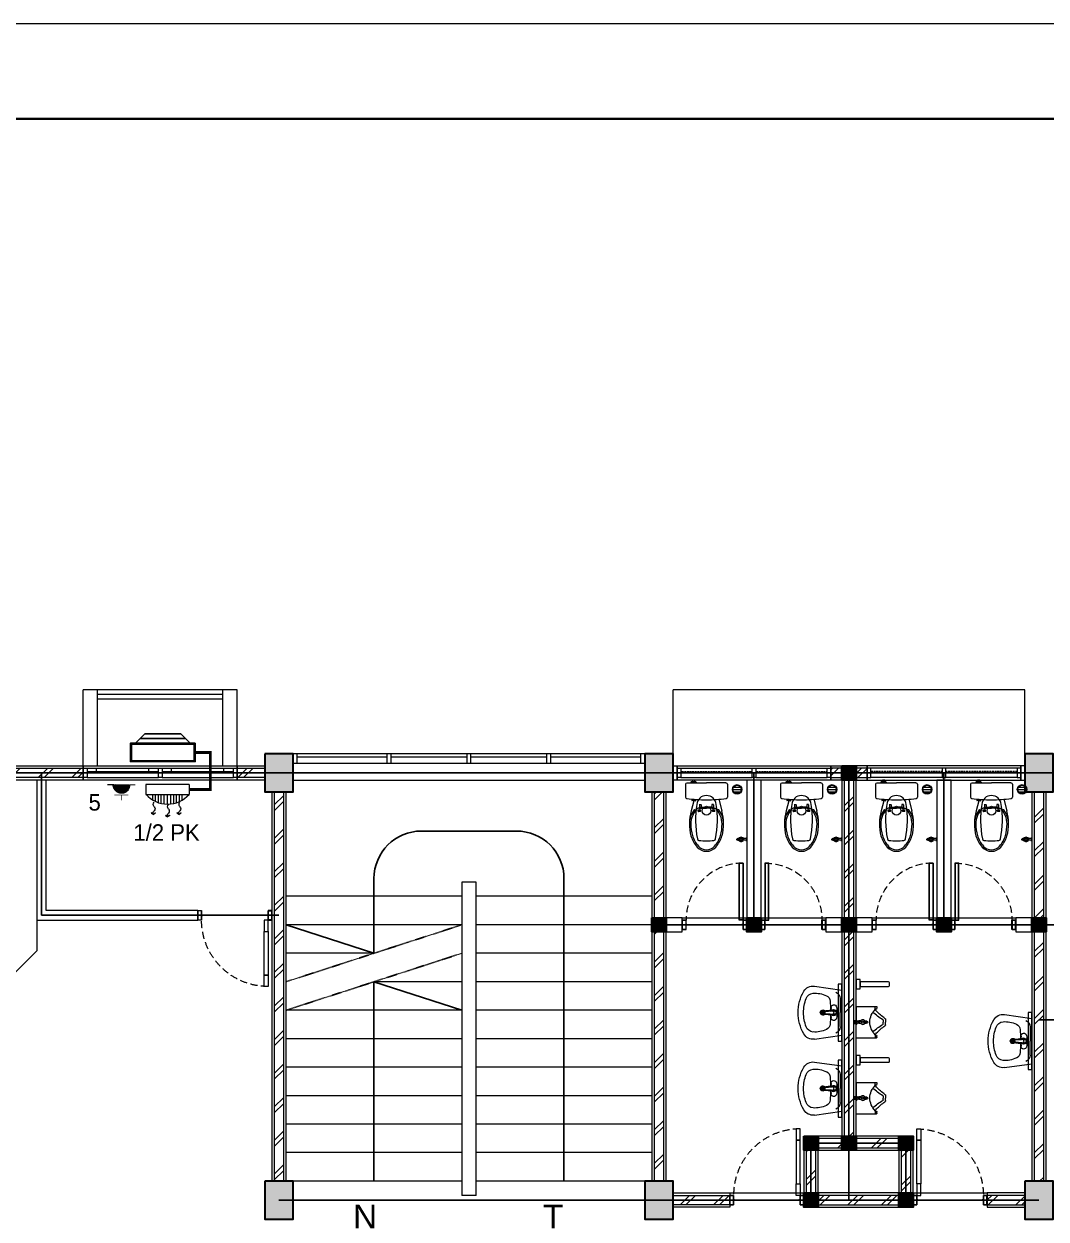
# Model space of a CAD drawing. Header units: millimetres. Extents: x -11 to 19657, y -101 to 50073.
# Drawn here: x 5921 to 8073, y 26146 to 28664 of the extents above; entities that cross this region are included whole.
import ezdxf
from ezdxf.enums import TextEntityAlignment as Align

# ---------------------------------------------------------------- set-up
doc = ezdxf.new("R2010")
doc.units = ezdxf.units.MM
for name, pattern in [('DASHDOT', [1, 0.5, -0.25, 0, -0.25]), ('DASHED', [0.75, 0.5, -0.25]), ('HIDDEN', [0.375, 0.25, -0.125])]:
    doc.linetypes.add(name, pattern=pattern)
for name, color, linetype in [('AC', 4, 'Continuous'), ('D1', 1, 'Continuous'), ('D2', 3, 'Continuous'), ('potongan', 210, 'Continuous')]:
    doc.layers.add(name, color=color, linetype=linetype)
for name, color, linetype, lineweight in [('ars', 11, 'Continuous', 5), ('dinding', 5, 'Continuous', 15), ('GRS KOP', 1, 'Continuous', 35), ('KOLOM', 1, 'Continuous', 30), ('kop', 7, 'Continuous', 20), ('kus', 63, 'Continuous', 15), ('LAMPU-LISTRIK', 22, 'Continuous', 0), ('lan', 7, 'Continuous', 15), ('not', 7, 'Continuous', 20), ('PARTISI', 190, 'Continuous', 9), ('SANITAIR', 4, 'Continuous', 5), ('sol kol', 8, 'Continuous', 0), ('tem', 5, 'Continuous', 20)]:
    doc.layers.add(name, color=color, linetype=linetype, lineweight=lineweight)
doc.layers.add('as', color=1, linetype='Continuous', plot=False)
doc.styles.add('BARU', font='complex.shx')
doc.styles.get("Standard").update_dxf_attribs({"font": 'arial.ttf'})
doc.styles.add('style2', font='verdana.ttf')
pattern_1 = [(45, (6758.166, 24570.925), (-35.3553, 35.3553), []), (45, (6770.666, 24570.925), (-35.3553, 35.3553), [])]

# ---------------------------------------------------------------- blocks, each defined once
blk = doc.blocks.new('P 70')
at = {"linetype": 'HIDDEN', "ltscale": 0.3}
blk.add_lwpolyline([(-0.74, 0.1, -0.414214), (-0.04, 0.8, -1.303225)], format="xyb", dxfattribs=at)
for points in [[(-0.04, 0.8), (-0.08, 0.8), (-0.08, 0.68), (-0.04, 0.68)], [(-0.04, 0.68), (-0.08, 0.68), (-0.08, 0.22), (-0.04, 0.22)], [(-0.04, 0.1), (-0.08, 0.1), (-0.08, 0.22), (-0.04, 0.22)], [(-0.735, 0.06), (-0.74, 0.06), (-0.74, 0.061), (-0.74, 0.1), (-0.78, 0.1), (-0.78, 0), (-0.74, 0), (-0.74, 0.056), (-0.735, 0.058)], [(-0.742, 0.002), (-0.778, 0.002), (-0.778, 0.098), (-0.742, 0.098)], [(-0.045, 0.06), (-0.04, 0.06), (-0.04, 0.061), (-0.04, 0.1), (0, 0.1), (0, 0), (-0.04, 0), (-0.04, 0.056), (-0.045, 0.058)], [(-0.038, 0.002), (-0.002, 0.002), (-0.002, 0.098), (-0.038, 0.098)]]:
    blk.add_lwpolyline(points, close=True)
blk = doc.blocks.new('KP')
at = {"layer": 'KOLOM'}
blk.add_lwpolyline([(0.075, -0.075), (-0.075, -0.075), (-0.075, 0.075), (0.075, 0.075), (0.075, -0.075)], dxfattribs=at)
blk = doc.blocks.new('washtafel L237 a')
for p, q in [((-0.279, -0.289), (-0.238, 0)), ((-0.238, 0), (0, 0)), ((0.238, 0), (0, 0)), ((0.279, -0.289), (0.238, 0)), ((-0.148, -0.019), (0, -0.019)), ((0.148, -0.019), (0, -0.019)), ((0, -0.193), (-0.007, -0.193)), ((0, -0.202), (-0.007, -0.202)), ((0, -0.179), (-0.006, -0.179)), ((0, -0.179), (0.006, -0.179)), ((0, -0.193), (0.007, -0.193)), ((0, -0.202), (0.007, -0.202))]:
    blk.add_line(p, q)
for centre, radius in [((-0.011, -0.085), 0.00488), ((0, -0.043), 0.00695), ((0, -0.043), 0.00529), ((0.011, -0.085), 0.00488)]:
    blk.add_circle(centre, radius)
for centre, radius, start, end in [((-0.148, -0.093), 0.0742, 90.0661, 157.5039), ((-0.117, -0.191), 0.0678, 92.544, 154.459), ((0.012, -2.103), 1.984, 91.1939, 93.8059), ((-0.055, -0.085), 0.0285, 98.132, 275.8135), ((-0.002, -0.336), 0.286, 89.6669, 101.6651), ((-0.049, -0.147), 0.0337, 40.1188, 95.4553), ((0, -0.084), 0.0312, 89.6915, 225.3566), ((-0.528, -0.216), 0.513, 2.5647, 13.8912), ((0, -0.084), 0.0231, 89.5833, 212.8124), ((-0.04, -0.126), 0.0267, 4.6349, 46.9394), ((-0.045, -0.113), 0.03, 5.694, 32.8124), ((-0.623, -0.171), 0.611, 359.8012, 5.694), ((0.002, -0.336), 0.286, 78.3349, 90.3331), ((0, -0.084), 0.0312, 314.6434, 90.3085), ((0, -0.084), 0.0231, 327.1876, 90.4167), ((0.623, -0.171), 0.611, 174.306, 180.1988), ((0.04, -0.126), 0.0267, 133.0606, 175.3651), ((0.045, -0.113), 0.03, 147.1876, 174.306), ((0.528, -0.216), 0.513, 166.1088, 177.4353), ((0.049, -0.147), 0.0337, 84.5447, 139.8812), ((-0.012, -2.103), 1.984, 86.1941, 88.8061), ((0.055, -0.085), 0.0285, 264.1865, 81.868), ((0.117, -0.191), 0.0678, 25.541, 87.456), ((0.148, -0.093), 0.0742, 22.4961, 89.9339), ((0.068, -0.281), 0.273, 154.0541, 184.6243), ((0.001, -0.2), 0.0272, 129.5111, 54.4666), ((0.001, -0.2), 0.0234, 136.8784, 48.8129), ((-0.007, -0.184), 0.009, 183.4751, 270), ((-0.007, -0.193), 0.009, 182.5647, 270), ((-0.006, -0.173), 0.006, 179.8012, 270), ((0.001, -0.2), 0.0119, 184.4951, 2.4242), ((0.006, -0.173), 0.006, 270, 0.1988), ((0.007, -0.184), 0.009, 270, 356.5249), ((0.007, -0.193), 0.009, 270, 357.4353), ((-0.068, -0.281), 0.273, 355.3757, 25.9459), ((-0.17, -0.305), 0.11, 171.786, 240.1395), ((-0.119, -0.294), 0.0858, 186.0548, 250.1625), ((-0.001, 0.003), 0.406, 248.7209, 270.1375), ((0.001, 0.003), 0.406, 269.8625, 291.2791), ((0.119, -0.294), 0.0858, 289.8375, 353.9452), ((0.17, -0.305), 0.11, 299.8605, 8.214), ((-0.003, -0.017), 0.443, 239.9631, 270.4171), ((0.003, -0.017), 0.443, 269.5829, 300.0369)]:
    blk.add_arc(centre, radius, start, end)
blk = doc.blocks.new('K1')
at = {"layer": 'KOLOM'}
blk.add_lwpolyline([(0.2, 0.15), (-0.2, 0.15), (-0.2, -0.15), (0.2, -0.15), (0.2, 0.15)], dxfattribs=at)
blk = doc.blocks.new('URINOIR ATAS')
for p, q in [((-0.027, 0.31), (0, 0.31)), ((-0.02, 0.286), (0, 0.286)), ((0.027, 0.31), (0, 0.31)), ((0.02, 0.286), (0, 0.286)), ((-0.165, 0), (-0.165, 0.215)), ((-0.16, 0.22), (-0.147, 0.22)), ((-0.133, 0.201), (-0.16, 0.201)), ((-0.133, 0.201), (-0.143, 0.218)), ((0.133, 0.201), (0.143, 0.218)), ((0.133, 0.201), (0.16, 0.201)), ((0.16, 0.22), (0.147, 0.22)), ((0.165, 0), (0.165, 0.215)), ((-0.165, 0), (0, 0)), ((-0.009, 0.01), (-0.026, 0)), ((-0.013, -0.017), (-0.013, 0)), ((-0.012, 0.117), (0.011, 0.117)), ((-0.011, 0.107), (0.011, 0.107)), ((-0.011, 0.097), (0.011, 0.097)), ((-0.009, 0.112), (-0.009, 0.107)), ((-0.009, 0.01), (0.011, 0.01)), ((-0.007, 0.113), (0.008, 0.113)), ((-0.003, 0.117), (-0.003, 0.113)), ((0.165, 0), (0, 0)), ((0.003, 0.117), (0.003, 0.113)), ((0.009, 0.112), (0.009, 0.107)), ((0.011, 0.01), (0.026, 0)), ((0.013, 0), (0.013, -0.017)), ((0.013, -0.017), (-0.013, -0.017))]:
    blk.add_line(p, q)
for points in [[(-0.011, 0.107, 0.164804), (-0.012, 0.107, 0.105758), (-0.013, 0.106, 0.068984), (-0.014, 0.104, 0.055178), (-0.014, 0.102, 0.055178), (-0.014, 0.1, 0.068984), (-0.013, 0.099, 0.105758), (-0.012, 0.098, 0.164804), (-0.011, 0.097, 0.164804), (-0.01, 0.098, 0.105758), (-0.009, 0.099, 0.068984), (-0.009, 0.1, 0.055178), (-0.009, 0.102, 0.055178), (-0.009, 0.104, 0.068984), (-0.009, 0.106, 0.105758), (-0.01, 0.107, 0.164804)], [(0, 0.097, 0.070821), (0.003, 0.098, 0.082428), (0.005, 0.099, 0.106823), (0.007, 0.101, 0.13413), (0.007, 0.102, 0.13413), (0.007, 0.104, 0.106823), (0.005, 0.106, 0.082428), (0.003, 0.107, 0.070821), (0, 0.107, 0.070821), (-0.003, 0.107, 0.082428), (-0.005, 0.106, 0.106823), (-0.007, 0.104, 0.13413), (-0.007, 0.102, 0.13413), (-0.007, 0.101, 0.106823), (-0.005, 0.099, 0.082428), (-0.003, 0.098, 0.070821)], [(0.011, 0.107, 0.164804), (0.01, 0.107, 0.105758), (0.009, 0.106, 0.068984), (0.009, 0.104, 0.055178), (0.008, 0.102, 0.055178), (0.009, 0.1, 0.068984), (0.009, 0.099, 0.105758), (0.01, 0.098, 0.164804), (0.011, 0.097, 0.164804), (0.012, 0.098, 0.105758), (0.013, 0.099, 0.068984), (0.013, 0.1, 0.055178), (0.014, 0.102, 0.055178), (0.014, 0.104, 0.068984), (0.013, 0.106, 0.105758), (0.012, 0.107, 0.164804)]]:
    blk.add_lwpolyline(points, format="xyb", close=True)
blk.add_lwpolyline([(0.007, 0.061), (0.013, 0.072), (0.007, 0.082), (-0.006, 0.082), (-0.012, 0.072), (-0.006, 0.061)], close=True)
for centre, radius in [((0, 0.072), 0.025), ((0, 0.032), 0.0106), ((0, 0.032), 0.00723)]:
    blk.add_circle(centre, radius)
for centre, radius, start, end in [((-0.614, 0.718), 0.709, 314.7654, 324.2179), ((-0.477, 0.536), 0.518, 315.9836, 330.7336), ((-0.027, 0.295), 0.0148, 90, 144.2179), ((-0.02, 0.28), 0.00593, 90, 150.7336), ((0.02, 0.28), 0.00593, 29.2664, 90), ((0.477, 0.536), 0.518, 209.2664, 224.0164), ((0.027, 0.295), 0.0148, 35.7821, 90), ((0.614, 0.718), 0.709, 215.7821, 225.2346), ((-0.16, 0.215), 0.005, 90, 180), ((-0.16, 0.196), 0.005, 90, 180), ((-0.147, 0.215), 0.005, 30.5859, 90), ((-0.151, 0.256), 0.055, 287.3602, 311.4179), ((0.001, 0.332), 0.187, 224.1477, 269.6422), ((-0.001, 0.332), 0.187, 270.3578, 315.8523), ((0.151, 0.256), 0.055, 228.5821, 252.6398), ((0.147, 0.215), 0.005, 90, 149.4141), ((0.16, 0.215), 0.005, 0, 90), ((0.16, 0.196), 0.005, 0, 90), ((0.12, 0.057), 0.137, 181.3482, 199.9236), ((0, 0.106), 0.0162, 43.0169, 136.9831), ((-0.007, 0.112), 0.00119, 90, 180), ((0.008, 0.112), 0.00119, 0, 90), ((-0.19, 0.062), 0.208, 345.4703, 357.6692)]:
    blk.add_arc(centre, radius, start, end)
blk = doc.blocks.new('P 60')
at = {"linetype": 'HIDDEN', "ltscale": 0.3}
blk.add_lwpolyline([(-0.64, 0.1, -0.414214), (-0.04, 0.7, -1.303225)], format="xyb", dxfattribs=at)
for points in [[(-0.04, 0.7), (-0.04, 0.1), (-0.08, 0.1), (-0.08, 0.7)], [(-0.042, 0.698), (-0.042, 0.102), (-0.078, 0.102), (-0.078, 0.698)], [(-0.635, 0.06), (-0.64, 0.06), (-0.64, 0.061), (-0.64, 0.1), (-0.68, 0.1), (-0.68, 0), (-0.64, 0), (-0.64, 0.056), (-0.635, 0.058)], [(-0.642, 0.002), (-0.678, 0.002), (-0.678, 0.098), (-0.642, 0.098)], [(-0.045, 0.06), (-0.04, 0.06), (-0.04, 0.061), (-0.04, 0.1), (0, 0.1), (0, 0), (-0.04, 0), (-0.04, 0.056), (-0.045, 0.058)], [(-0.038, 0.002), (-0.002, 0.002), (-0.002, 0.098), (-0.038, 0.098)]]:
    blk.add_lwpolyline(points, close=True)
blk = doc.blocks.new('KRAN ATAS')
for p, q in [((-0.019, 0.001), (-0.019, 0)), ((-0.019, 0), (0, 0)), ((-0.018, 0.002), (0, 0.002)), ((-0.009, 0.006), (-0.009, 0.04)), ((0.018, 0.002), (0, 0.002)), ((0.019, 0), (0, 0)), ((0.009, 0.006), (0.009, 0.04)), ((0.019, 0.001), (0.019, 0))]:
    blk.add_line(p, q)
for centre, radius, start, end in [((-0.021, 0.06), 0.0057, 92.509, 270.0343), ((-0.02, 0.06), 0.0057, 105.45, 257.2407), ((0, 0.06), 0.0223, 89.786, 270.2141), ((-0.015, 0.075), 0.0057, 47.464, 224.6597), ((-0.015, 0.074), 0.0057, 60.3207, 212.5415), ((-0.014, 0.046), 0.0057, 154.4974, 295.7282), ((-0.015, 0.045), 0.0057, 142.579, 307.6346), ((-0.018, 0.001), 0.0005, 90, 180), ((0, 0.06), 0.0162, 89.7094, 270.2949), ((-0.013, 0.006), 0.004, 270, 0), ((-0.041, 0.09), 0.0331, 343.1048, 7.2203), ((0, 0.06), 0.0102, 89.532, 270.4679), ((0, 0.096), 0.00865, 90, 191.4881), ((0, 0.08), 0.0057, 89.095, 165.324), ((0, 0.079), 0.0057, 89.095, 152.5938), ((0, 0.041), 0.0057, 205.9652, 266.0615), ((0, 0.04), 0.0057, 191.86, 266.0615), ((0, 0.096), 0.00865, 348.5119, 90), ((0, 0.08), 0.0057, 14.676, 90.905), ((0, 0.079), 0.0057, 27.4062, 90.905), ((0, 0.06), 0.0223, 269.7859, 90.214), ((0, 0.06), 0.0162, 269.7051, 90.2906), ((0, 0.06), 0.0102, 269.5321, 90.468), ((0, 0.04), 0.0057, 273.9385, 348.14), ((0, 0.041), 0.0057, 273.9385, 334.0348), ((0.041, 0.09), 0.0331, 172.7797, 196.8952), ((0.013, 0.006), 0.004, 180, 270), ((0.015, 0.045), 0.0057, 232.3654, 37.421), ((0.015, 0.075), 0.0057, 315.3403, 132.536), ((0.015, 0.074), 0.0057, 327.4585, 119.6793), ((0.014, 0.046), 0.0057, 244.2718, 25.5026), ((0.018, 0.001), 0.0005, 0, 90), ((0.021, 0.06), 0.0057, 269.9657, 87.491), ((0.02, 0.06), 0.0057, 282.7593, 74.55)]:
    blk.add_arc(centre, radius, start, end)
blk = doc.blocks.new('CLOSET ATAS')
for p, q in [((0, 0.207), (0, 0)), ((0.014, 0.22), (0.148, 0.22)), ((0.171, 0.13), (0.294, 0.161)), ((0, -0.206), (0, 0)), ((0.228, 0.073), (0.228, 0.058)), ((0.231, 0.075), (0.273, 0.075)), ((0.231, 0.055), (0.256, 0.055)), ((0.256, 0.055), (0.259, 0.063)), ((0.256, 0.055), (0.256, 0)), ((0.256, -0.055), (0.256, 0)), ((0.259, 0.063), (0.273, 0.063)), ((0.266, 0.075), (0.266, 0.088)), ((0.266, 0.063), (0.266, 0)), ((0.266, -0.063), (0.266, 0)), ((0.273, 0.075), (0.273, 0.063)), ((0.282, 0.125), (0.282, 0.107)), ((0.285, 0.085), (0.285, 0.065)), ((0.296, 0.088), (0.288, 0.088)), ((0.296, 0.062), (0.288, 0.062)), ((0.299, 0.085), (0.299, 0.065)), ((-0.013, -0.124), (-0.031, -0.124)), ((-0.031, -0.124), (-0.031, -0.146)), ((-0.013, -0.107), (-0.013, -0.164)), ((0.173, -0.116), (0.185, -0.116)), ((0.188, -0.119), (0.188, -0.136)), ((0.228, -0.073), (0.228, -0.058)), ((0.231, -0.055), (0.256, -0.055)), ((0.231, -0.075), (0.273, -0.075)), ((0.256, -0.055), (0.259, -0.063)), ((0.259, -0.063), (0.273, -0.063)), ((0.266, -0.075), (0.266, -0.088)), ((0.273, -0.075), (0.273, -0.063)), ((0.282, -0.125), (0.282, -0.107)), ((0.285, -0.065), (0.285, -0.085)), ((0.296, -0.062), (0.288, -0.062)), ((0.296, -0.088), (0.288, -0.088)), ((0.299, -0.065), (0.299, -0.085)), ((-0.031, -0.146), (-0.013, -0.146)), ((0.014, -0.22), (0.148, -0.22)), ((0.171, -0.138), (0.185, -0.138)), ((0.173, -0.151), (0.173, -0.138)), ((0.175, -0.154), (0.182, -0.154)), ((0.184, -0.138), (0.184, -0.151)), ((0.188, -0.134), (0.294, -0.161))]:
    blk.add_line(p, q)
blk.add_circle((0.292, 0), 0.046)
for centre, radius, start, end in [((0.014, 0.207), 0.0135, 90, 180), ((0.148, 0.205), 0.015, 8.087, 90), ((-1.27, 0.004), 1.447, 359.8599, 8.087), ((0.429, -0.051), 0.215, 89.4826, 138.7405), ((0.287, 0.125), 0.005, 128.7411, 180), ((0.429, -0.051), 0.231, 89.4826, 128.7411), ((0.431, -0.32), 0.5, 75.2789, 105.8515), ((0.431, -0.32), 0.484, 75.2789, 90), ((0.465, -0.141), 0.302, 48.5371, 73.1314), ((0.465, -0.141), 0.318, 48.5371, 73.1314), ((0.235, 0), 0.103, 95.4936, 264.5064), ((-1.27, -0.004), 1.447, 351.913, 0.1401), ((0.385, -0.951), 1.066, 79.0461, 98.6197), ((0.231, 0.073), 0.00271, 90, 180), ((0.231, 0.058), 0.00271, 180, 270), ((0.271, 0.088), 0.005, 138.7405, 180), ((0.288, 0.085), 0.00307, 90, 180), ((0.288, 0.065), 0.00307, 180, 270), ((0.296, 0.085), 0.00307, 0, 90), ((0.296, 0.065), 0.00307, 270, 0), ((0.585, 0.076), 0.02, 7.8459, 81.6038), ((0.035, 0), 0.575, 352.1541, 7.8459), ((0.59, 0), 0.114, 0, 48.6581), ((0.59, 0), 0.114, 311.3419, 0), ((0.59, 0), 0.13, 0, 48.6581), ((0.59, 0), 0.13, 311.3419, 0), ((-0.016, -0.123), 0.0171, 24.4122, 79.3868), ((0.185, -0.119), 0.00271, 0, 90), ((0.385, 0.948), 1.063, 261.358, 280.9763), ((0.231, -0.058), 0.00271, 90, 180), ((0.231, -0.073), 0.00271, 180, 270), ((0.271, -0.088), 0.005, 180, 221.2595), ((0.429, 0.051), 0.215, 221.2595, 270.5174), ((0.287, -0.125), 0.005, 180, 231.2589), ((0.288, -0.065), 0.00307, 90, 180), ((0.288, -0.085), 0.00307, 180, 270), ((0.296, -0.065), 0.00307, 0, 90), ((0.296, -0.085), 0.00307, 270, 0), ((0.465, 0.141), 0.302, 286.8686, 311.4629), ((0.465, 0.141), 0.318, 286.8686, 311.4629), ((0.585, -0.076), 0.02, 278.3962, 352.1541), ((-0.016, -0.147), 0.0171, 280.6132, 335.5878), ((0.014, -0.206), 0.0135, 180, 270), ((0.148, -0.205), 0.015, 270, 351.913), ((0.175, -0.151), 0.00271, 180, 270), ((0.182, -0.151), 0.00271, 270, 0), ((0.185, -0.136), 0.00271, 270, 0), ((0.429, 0.051), 0.231, 231.2589, 270.5174), ((0.431, 0.32), 0.5, 254.1485, 284.7211), ((0.431, 0.32), 0.484, 270, 284.7211)]:
    blk.add_arc(centre, radius, start, end)
blk = doc.blocks.new('*X6')
at = {"color": 0}
for p, q in [((18.491, 19.193), (18.579, 19.193)), ((18.499, 19.218), (18.572, 19.218)), ((18.499, 19.168), (18.572, 19.168))]:
    blk.add_line(p, q, dxfattribs=at)
blk = doc.blocks.new('SFLOOR')
for radius in [0.05, 0.0442]:
    blk.add_circle((0, 0), radius)
blk.add_blockref('*X6', (-18.535, -19.193))
blk = doc.blocks.new('H')
at = {"layer": 'LAMPU-LISTRIK', "ltscale": 2}
blk.add_line((2116771, -303777), (2116700, -303777), dxfattribs=at)
at = {"layer": 'LAMPU-LISTRIK', "ltscale": 2, "const_width": 10}
for points in [[(2116880, -303647), (2116880, -303577)], [(2116970, -303647), (2116790, -303647)], [(2116700, -303777), (2116771, -303777)], [(2117060, -303777), (2116989, -303777)]]:
    blk.add_lwpolyline(points, dxfattribs=at)
blk.add_lwpolyline([(2116989, -303777, 1), (2116771, -303777)], format="xyb", dxfattribs=at)
blk = doc.blocks.new('01AROR1k')
for points in [[(21, 21), (16, 26), (0, 0)], [(21, -21), (16, -26), (0, 0)]]:
    blk.add_lwpolyline(points, close=True)
for centre, radius, start, end in [((13, 44), 46, 253.9459, 313.0849), ((68, -15), 35.6, 46.9151, 133.0849), ((120, 40), 40.1, 226.9151, 313.0849)]:
    blk.add_arc(centre, radius, start, end)
blk = doc.blocks.new('FDS')
at = {"layer": 'LAMPU-LISTRIK', "color": 2}
for p, q in [((4834.5, 21594.7), (4834.5, 21573.6)), ((4925.4, 21594.7), (4834.5, 21594.7)), ((4925.4, 21594.7), (4925.4, 21573.6)), ((4834.5, 21573.6), (4925.4, 21573.6)), ((4849, 21561.6), (4849, 21573.6)), ((4854.9, 21558.5), (4854.9, 21573.6)), ((4861, 21556.1), (4861, 21573.6)), ((4866.8, 21554.5), (4866.8, 21573.6)), ((4872.8, 21553.5), (4872.8, 21573.6)), ((4880, 21553.1), (4880, 21573.6)), ((4887.1, 21553.5), (4887.1, 21573.6)), ((4893.2, 21554.5), (4893.2, 21573.6)), ((4899, 21556.1), (4899, 21573.6)), ((4905, 21558.5), (4905, 21573.6)), ((4910.9, 21561.6), (4910.9, 21573.6))]:
    blk.add_line(p, q, dxfattribs=at)
blk.add_arc((4880, 21613.6), 60.5, 221.3856, 318.6144, dxfattribs=at)
at = {"layer": 'LAMPU-LISTRIK', "color": 2, "xscale": -0.1783600000298975, "yscale": 0.1783600000298975, "zscale": 0.17836, "rotation": 270}
for p in [(4850, 21531.2), (4904.1, 21531.1), (4879.9, 21526.2)]:
    blk.add_blockref('01AROR1k', p, dxfattribs=at)
blk = doc.blocks.new('kop')
at = {"layer": 'GRS KOP'}
blk.add_lwpolyline([(1, 54), (83, 54), (83, 1), (1, 1)], close=True, dxfattribs=at)
at = {"layer": 'kop', "color": 7}
blk.add_line((84, 55), (0, 55), dxfattribs=at)
at = {"layer": 'kop', "style": 'BARU', "flags": 4}
for p, height in [((73.8, 5.4), 0.35), ((80.303, 5.382), 0.25), ((73.8, 4.9), 0.35), ((80.303, 4.882), 0.25), ((73.8, 4.4), 0.35), ((80.303, 4.382), 0.25)]:
    blk.add_attdef('-', p, '', height=height, dxfattribs=at)
at = {"layer": 'kop', "flags": 4}
for tag, p in [('AR-00', (78.057, 2.648)), ('00', (81.238, 2.647))]:
    blk.add_attdef(tag, text='', height=0.35, dxfattribs=at).set_placement(p, align=Align.MIDDLE)

msp = doc.modelspace()

# ---------------------------------------------------------------- hatches: boundary and pattern name
at = {"layer": 'ars'}
h = msp.add_hatch(dxfattribs=at)
h.set_pattern_fill('TEMBOK', color=256, scale=50)
h.set_pattern_definition([(45, (5336.166, 25470.925), (-35.3553, 35.3553), []), (45, (5348.666, 25470.925), (-35.3553, 35.3553), [])])
h.paths.add_polyline_path([(5888.17, 27095.92), (6046.17, 27095.92), (6046.17, 27075.92), (5888.17, 27075.92)])
h = msp.add_hatch(dxfattribs=at)
h.set_pattern_fill('TEMBOK', color=256, scale=50)
h.set_pattern_definition([(45, (5756.166, 25470.925), (-35.3553, 35.3553), []), (45, (5768.666, 25470.925), (-35.3553, 35.3553), [])])
h.paths.add_polyline_path([(6370.17, 27095.92), (6428.17, 27095.92), (6428.17, 27075.92), (6370.17, 27075.92)])
h = msp.add_hatch(dxfattribs=at)
h.set_pattern_fill('TEMBOK', color=256, scale=50)
h.set_pattern_definition([(45, (7502.166, 25135.925), (-35.3553, 35.3553), []), (45, (7514.666, 25135.925), (-35.3553, 35.3553), [])])
h.paths.add_polyline_path([(7643.17, 27095.92), (7620.17, 27095.92), (7620.17, 27075.92), (7643.17, 27075.92)])
h = msp.add_hatch(dxfattribs=at)
h.set_pattern_fill('TEMBOK', color=256, scale=50)
h.set_pattern_definition([(45, (7563.166, 25135.925), (-35.3553, 35.3553), []), (45, (7575.666, 25135.925), (-35.3553, 35.3553), [])])
h.paths.add_polyline_path([(7696.17, 27095.92), (7673.17, 27095.92), (7673.17, 27075.92), (7696.17, 27075.92)])
h = msp.add_hatch(dxfattribs=at)
h.set_pattern_fill('TEMBOK', color=256, scale=50)
h.set_pattern_definition(pattern_1)
h.paths.add_polyline_path([(7648.17, 27070.92), (7648.17, 26320.92), (7668.17, 26320.92), (7668.17, 27070.92)])
h = msp.add_hatch(dxfattribs=at)
h.set_pattern_fill('TEMBOK', color=256, scale=50)
h.set_pattern_definition(pattern_1)
h.paths.add_polyline_path([(6468.17, 26225.92), (6468.17, 27045.92), (6448.17, 27045.92), (6448.17, 26225.92)])
h = msp.add_hatch(dxfattribs=at)
h.set_pattern_fill('TEMBOK', color=256, scale=50)
h.set_pattern_definition(pattern_1)
h.paths.add_polyline_path([(7268.17, 26780.92), (7268.17, 27045.92), (7248.17, 27045.92), (7248.17, 26780.92)])
h = msp.add_hatch(dxfattribs=at)
h.set_pattern_fill('TEMBOK', color=256, scale=50)
h.set_pattern_definition(pattern_1)
h.paths.add_polyline_path([(8068.17, 26225.92), (8068.17, 27045.92), (8048.17, 27045.92), (8048.17, 26225.92)])
h = msp.add_hatch(dxfattribs=at)
h.set_pattern_fill('TEMBOK', color=256, scale=50)
h.set_pattern_definition(pattern_1)
h.paths.add_polyline_path([(7248.17, 26750.92), (7248.17, 26225.92), (7268.17, 26225.92), (7268.17, 26750.92)])
h = msp.add_hatch(dxfattribs=at)
h.set_pattern_fill('TEMBOK', color=256, scale=50)
h.set_pattern_definition(pattern_1)
h.paths.add_polyline_path([(7763.17, 26315.92), (7593.17, 26315.92), (7593.17, 26295.92), (7763.17, 26295.92)])
h = msp.add_hatch(dxfattribs=at)
h.set_pattern_fill('TEMBOK', color=256, scale=50)
h.set_pattern_definition(pattern_1)
h.paths.add_polyline_path([(7568.17, 26290.92), (7568.17, 26200.92), (7588.17, 26200.92), (7588.17, 26290.92)])
h = msp.add_hatch(dxfattribs=at)
h.set_pattern_fill('TEMBOK', color=256, scale=50)
h.set_pattern_definition(pattern_1)
h.paths.add_polyline_path([(7768.17, 26290.92), (7768.17, 26200.92), (7788.17, 26200.92), (7788.17, 26290.92)])
h = msp.add_hatch(dxfattribs=at)
h.set_pattern_fill('TEMBOK', color=256, scale=50)
h.set_pattern_definition(pattern_1)
h.paths.add_polyline_path([(7288.17, 26195.92), (7407.17, 26195.92), (7407.17, 26175.92), (7288.17, 26175.92)])
h = msp.add_hatch(dxfattribs=at)
h.set_pattern_fill('TEMBOK', color=256, scale=50)
h.set_pattern_definition(pattern_1)
h.paths.add_polyline_path([(7763.17, 26195.92), (7593.17, 26195.92), (7593.17, 26175.92), (7763.17, 26175.92)])
h = msp.add_hatch(dxfattribs=at)
h.set_pattern_fill('TEMBOK', color=256, scale=50)
h.set_pattern_definition(pattern_1)
h.paths.add_polyline_path([(8028.17, 26195.92), (7949.17, 26195.92), (7949.17, 26175.92), (8028.17, 26175.92)])
at = {"layer": 'potongan', "ltscale": 150}
h = msp.add_hatch(dxfattribs=at)
h.set_pattern_fill('ANSI31', color=256, scale=1.3, angle=-180, style=0)
h.set_pattern_definition([(225, (1210363.85073, 458929.02926), (0.114904851943, -0.114904851943), [])])
edge = h.paths.add_edge_path()
edge.add_ellipse((6126.31, 27060.76), major_axis=(-12.57, -12.57), ratio=1, start_angle=-45, end_angle=135)
edge.add_line((6144.09, 27060.76), (6108.53, 27060.76))
at = {"layer": 'sol kol'}
for points in [[(6428.17, 27125.92), (6428.17, 27045.92), (6488.17, 27045.92), (6488.17, 27125.92)], [(7228.17, 27125.92), (7228.17, 27045.92), (7288.17, 27045.92), (7288.17, 27125.92)], [(8028.17, 27125.92), (8028.17, 27045.92), (8088.17, 27045.92), (8088.17, 27125.92)], [(7643.17, 27100.92), (7673.17, 27100.92), (7673.17, 27070.92), (7643.17, 27070.92)], [(7243.17, 26780.92), (7273.17, 26780.92), (7273.17, 26750.92), (7243.17, 26750.92)], [(7443.17, 26780.92), (7473.17, 26780.92), (7473.17, 26750.92), (7443.17, 26750.92)], [(7643.17, 26780.92), (7673.17, 26780.92), (7673.17, 26750.92), (7643.17, 26750.92)], [(7843.17, 26780.92), (7873.17, 26780.92), (7873.17, 26750.92), (7843.17, 26750.92)], [(8043.17, 26780.92), (8073.17, 26780.92), (8073.17, 26750.92), (8043.17, 26750.92)], [(7563.17, 26320.92), (7593.17, 26320.92), (7593.17, 26290.92), (7563.17, 26290.92)], [(7643.17, 26320.92), (7673.17, 26320.92), (7673.17, 26290.92), (7643.17, 26290.92)], [(7763.17, 26320.92), (7793.17, 26320.92), (7793.17, 26290.92), (7763.17, 26290.92)], [(6428.17, 26225.92), (6428.17, 26145.92), (6488.17, 26145.92), (6488.17, 26225.92)], [(7228.17, 26225.92), (7228.17, 26145.92), (7288.17, 26145.92), (7288.17, 26225.92)], [(8028.17, 26225.92), (8028.17, 26145.92), (8088.17, 26145.92), (8088.17, 26225.92)], [(7563.17, 26200.92), (7593.17, 26200.92), (7593.17, 26170.92), (7563.17, 26170.92)], [(7763.17, 26200.92), (7793.17, 26200.92), (7793.17, 26170.92), (7763.17, 26170.92)]]:
    msp.add_hatch(color=256, dxfattribs=at).paths.add_polyline_path(points)

# ---------------------------------------------------------------- linework, layer by layer
for p, q in [((6758.17, 26963.42), (6958.17, 26963.42)), ((6658.17, 26705.92), (6658.17, 26863.42)), ((7058.17, 26225.92), (7058.17, 26863.42)), ((6658.17, 26705.92), (6473.17, 26765.92)), ((6658.17, 26225.92), (6658.17, 26645.92)), ((6658.17, 26645.92), (6843.17, 26585.92))]:
    msp.add_line(p, q)
at = {"linetype": 'DASHDOT'}
for p, q in [((6473.17, 26645.92), (6843.17, 26765.92)), ((6473.17, 26585.92), (6843.17, 26705.92))]:
    msp.add_line(p, q, dxfattribs=at)
for centre, start, end in [((6758.17, 26863.42), 90, 180), ((6958.17, 26863.42), 0, 90)]:
    msp.add_arc(centre, 100, start, end)
at = {"layer": 'AC'}
msp.add_line((6261.34, 27158.28), (6165.91, 27158.28), dxfattribs=at)
for points in [[(6281.77, 27148.55), (6145.49, 27148.55), (6145.49, 27109.61), (6281.77, 27109.61)], [(6279.82, 27146.6), (6147.43, 27146.6), (6147.43, 27111.56), (6279.82, 27111.56)]]:
    msp.add_lwpolyline(points, close=True, dxfattribs=at)
msp.add_lwpolyline([(6271.11, 27148.55), (6251.58, 27168.02), (6175.67, 27168.02), (6156.15, 27148.55)], dxfattribs=at)
at = {"layer": 'ars'}
for points in [[(6340.17, 27250.92), (6076.17, 27250.92)], [(6340.17, 27240.92), (6076.17, 27240.92)]]:
    msp.add_lwpolyline(points, dxfattribs=at)
for points in [[(5888.17, 27095.92), (6046.17, 27095.92), (6046.17, 27075.92), (5888.17, 27075.92)], [(6370.17, 27095.92), (6428.17, 27095.92), (6428.17, 27075.92), (6370.17, 27075.92)], [(7643.17, 27095.92), (7620.17, 27095.92), (7620.17, 27075.92), (7643.17, 27075.92)], [(7696.17, 27095.92), (7673.17, 27095.92), (7673.17, 27075.92), (7696.17, 27075.92)], [(7648.17, 27070.92), (7648.17, 26320.92), (7668.17, 26320.92), (7668.17, 27070.92)], [(6468.17, 26225.92), (6468.17, 27045.92), (6448.17, 27045.92), (6448.17, 26225.92)], [(7268.17, 26780.92), (7268.17, 27045.92), (7248.17, 27045.92), (7248.17, 26780.92)], [(8068.17, 26225.92), (8068.17, 27045.92), (8048.17, 27045.92), (8048.17, 26225.92)], [(7248.17, 26750.92), (7248.17, 26225.92), (7268.17, 26225.92), (7268.17, 26750.92)], [(7681.85, 26630.92), (7681.85, 26650.92), (7673.17, 26650.92), (7673.17, 26630.92)], [(7681.85, 26470.92), (7681.85, 26490.92), (7673.17, 26490.92), (7673.17, 26470.92)], [(7763.17, 26315.92), (7593.17, 26315.92), (7593.17, 26295.92), (7763.17, 26295.92)], [(7568.17, 26290.92), (7568.17, 26200.92), (7588.17, 26200.92), (7588.17, 26290.92)], [(7768.17, 26290.92), (7768.17, 26200.92), (7788.17, 26200.92), (7788.17, 26290.92)], [(7288.17, 26195.92), (7407.17, 26195.92), (7407.17, 26175.92), (7288.17, 26175.92)], [(7763.17, 26195.92), (7593.17, 26195.92), (7593.17, 26175.92), (7763.17, 26175.92)], [(8028.17, 26195.92), (7949.17, 26195.92), (7949.17, 26175.92), (8028.17, 26175.92)]]:
    msp.add_lwpolyline(points, close=True, dxfattribs=at)
at = {"layer": 'as'}
for p, q in [((5958.17, 26785.92), (5958.17, 27085.92)), ((6458.17, 26785.92), (5958.17, 26785.92))]:
    msp.add_line(p, q, dxfattribs=at)
for points in [[(6458.17, 27085.92), (4658.17, 27085.92)], [(7258.17, 27085.92), (6458.17, 27085.92)], [(7158.17, 27085.92), (6558.17, 27085.92)], [(8058.17, 27085.92), (7258.17, 27085.92)], [(7458.17, 27085.92), (7458.17, 26765.92)], [(7658.17, 26185.92), (7658.17, 27070.92)], [(7858.17, 27085.92), (7858.17, 26765.92)], [(9258.17, 27085.92), (8058.17, 27085.92)], [(7658.17, 26765.92), (7258.17, 26765.92)], [(8058.17, 26765.92), (7658.17, 26765.92)], [(8058.17, 26765.92), (8458.17, 26765.92)], [(8458.17, 26565.92), (8058.17, 26565.92)], [(7258.17, 26185.92), (6458.17, 26185.92)], [(8058.17, 26185.92), (7258.17, 26185.92)]]:
    msp.add_lwpolyline(points, dxfattribs=at)
msp.add_lwpolyline([(7778.17, 26185.92), (7778.17, 26305.92), (7578.17, 26305.92), (7578.17, 26185.92)], close=True, dxfattribs=at)
at = {"layer": 'D2', "linetype": 'DASHED', "ltscale": 60.3, "const_width": 6.06}
msp.add_lwpolyline([(6281.77, 27129.08), (6313.66, 27129.08), (6313.66, 27051.17), (6269.01, 27051.17)], dxfattribs=at)
at = {"layer": 'dinding'}
msp.add_line((6488.17, 27070.92), (7228.17, 27070.92), dxfattribs=at)
for points in [[(5888.17, 27100.92), (6046.17, 27100.92), (6046.17, 27070.92), (5888.17, 27070.92)], [(6370.17, 27100.92), (6428.17, 27100.92), (6428.17, 27070.92), (6370.17, 27070.92)], [(7288.17, 27100.92), (7296.17, 27100.92), (7296.17, 27070.92), (7288.17, 27070.92)], [(7620.17, 27100.92), (7643.17, 27100.92), (7643.17, 27070.92), (7620.17, 27070.92)], [(7696.17, 27100.92), (7673.17, 27100.92), (7673.17, 27070.92), (7696.17, 27070.92)], [(8028.17, 27100.92), (8020.17, 27100.92), (8020.17, 27070.92), (8028.17, 27070.92)], [(7443.17, 27070.92), (7443.17, 26780.92), (7473.17, 26780.92), (7473.17, 27070.92)], [(7643.17, 27070.92), (7643.17, 26320.92), (7673.17, 26320.92), (7673.17, 27070.92)], [(7843.17, 27070.92), (7843.17, 26780.92), (7873.17, 26780.92), (7873.17, 27070.92)], [(6473.17, 26225.92), (6473.17, 27045.92), (6443.17, 27045.92), (6443.17, 26225.92)], [(7273.17, 26780.92), (7273.17, 27045.92), (7243.17, 27045.92), (7243.17, 26780.92)], [(8073.17, 26225.92), (8073.17, 27045.92), (8043.17, 27045.92), (8043.17, 26225.92)], [(7307.17, 26780.92), (7273.17, 26780.92), (7273.17, 26750.92), (7307.17, 26750.92)], [(7643.17, 26780.92), (7609.17, 26780.92), (7609.17, 26750.92), (7643.17, 26750.92)], [(7707.17, 26780.92), (7673.17, 26780.92), (7673.17, 26750.92), (7707.17, 26750.92)], [(8043.17, 26780.92), (8009.17, 26780.92), (8009.17, 26750.92), (8043.17, 26750.92)], [(7243.17, 26750.92), (7243.17, 26225.92), (7273.17, 26225.92), (7273.17, 26750.92)], [(7763.17, 26320.92), (7593.17, 26320.92), (7593.17, 26290.92), (7763.17, 26290.92)], [(7563.17, 26290.92), (7563.17, 26200.92), (7593.17, 26200.92), (7593.17, 26290.92)], [(7763.17, 26290.92), (7763.17, 26200.92), (7793.17, 26200.92), (7793.17, 26290.92)], [(7288.17, 26200.92), (7407.17, 26200.92), (7407.17, 26170.92), (7288.17, 26170.92)], [(7763.17, 26200.92), (7593.17, 26200.92), (7593.17, 26170.92), (7763.17, 26170.92)], [(8028.17, 26200.92), (7949.17, 26200.92), (7949.17, 26170.92), (8028.17, 26170.92)]]:
    msp.add_lwpolyline(points, close=True, dxfattribs=at)
at = {"layer": 'kus'}
for p, q in [((7228.17, 27125.92), (6488.17, 27125.92)), ((6496.17, 27105.92), (6496.17, 27125.92)), ((6686.17, 27118.92), (6496.17, 27118.92)), ((6686.17, 27105.92), (6686.17, 27125.92)), ((6694.17, 27105.92), (6694.17, 27125.92)), ((6854.17, 27118.92), (6694.17, 27118.92)), ((6854.17, 27105.92), (6854.17, 27125.92)), ((6862.17, 27105.92), (6862.17, 27125.92)), ((7022.17, 27118.92), (6862.17, 27118.92)), ((7022.17, 27105.92), (7022.17, 27125.92)), ((7030.17, 27105.92), (7030.17, 27125.92)), ((7220.17, 27118.92), (7030.17, 27118.92)), ((7220.17, 27105.92), (7220.17, 27125.92)), ((6054.17, 27095.92), (6204.17, 27095.92)), ((6074.17, 27088.92), (6074.17, 27095.92)), ((6184.17, 27088.92), (6184.17, 27095.92)), ((6212.17, 27095.92), (6362.17, 27095.92)), ((6232.17, 27088.92), (6232.17, 27095.92)), ((6342.17, 27088.92), (6342.17, 27095.92)), ((7228.17, 27105.92), (6488.17, 27105.92)), ((7304.17, 27095.92), (7454.17, 27095.92)), ((7462.17, 27095.92), (7612.17, 27095.92)), ((7854.17, 27095.92), (7704.17, 27095.92)), ((8012.17, 27095.92), (7862.17, 27095.92)), ((6054.17, 27088.92), (6204.17, 27088.92)), ((6054.17, 27075.92), (6204.17, 27075.92)), ((6212.17, 27088.92), (6362.17, 27088.92)), ((6212.17, 27075.92), (6362.17, 27075.92)), ((7304.17, 27075.92), (7454.17, 27075.92)), ((7462.17, 27075.92), (7612.17, 27075.92)), ((7854.17, 27075.92), (7704.17, 27075.92)), ((8012.17, 27075.92), (7862.17, 27075.92))]:
    msp.add_line(p, q, dxfattribs=at)
at = {"layer": 'kus', "linetype": 'HIDDEN'}
for p, q in [((7304.17, 27088.92), (7454.17, 27088.92)), ((7462.17, 27088.92), (7612.17, 27088.92)), ((7854.17, 27088.92), (7704.17, 27088.92)), ((8012.17, 27088.92), (7862.17, 27088.92))]:
    msp.add_line(p, q, dxfattribs=at)
at = {"layer": 'kus'}
for points in [[(6046.17, 27095.92), (6054.17, 27095.92), (6054.17, 27075.92), (6046.17, 27075.92)], [(6204.17, 27095.92), (6212.17, 27095.92), (6212.17, 27075.92), (6204.17, 27075.92)], [(6362.17, 27095.92), (6370.17, 27095.92), (6370.17, 27075.92), (6362.17, 27075.92)], [(7296.17, 27095.92), (7304.17, 27095.92), (7304.17, 27075.92), (7296.17, 27075.92)], [(7454.17, 27095.92), (7462.17, 27095.92), (7462.17, 27075.92), (7454.17, 27075.92)], [(7612.17, 27095.92), (7620.17, 27095.92), (7620.17, 27075.92), (7612.17, 27075.92)], [(7704.17, 27095.92), (7696.17, 27095.92), (7696.17, 27075.92), (7704.17, 27075.92)], [(7862.17, 27095.92), (7854.17, 27095.92), (7854.17, 27075.92), (7862.17, 27075.92)], [(8020.17, 27095.92), (8012.17, 27095.92), (8012.17, 27075.92), (8020.17, 27075.92)]]:
    msp.add_lwpolyline(points, close=True, dxfattribs=at)
at = {"layer": 'lan'}
for p, q in [((6046.17, 27100.92), (6046.17, 27260.92)), ((6076.17, 27100.92), (6076.17, 27260.92)), ((6340.17, 27100.92), (6340.17, 27260.92)), ((6370.17, 27100.92), (6370.17, 27260.92)), ((7288.17, 27125.92), (7288.17, 27260.92)), ((6873.17, 26855.92), (6843.17, 26855.92)), ((6843.17, 26855.92), (6843.17, 26195.92)), ((6873.17, 26195.92), (6873.17, 26855.92)), ((7307.17, 26780.92), (7443.17, 26780.92)), ((7473.17, 26780.92), (7609.17, 26780.92)), ((7707.17, 26780.92), (7843.17, 26780.92)), ((7873.17, 26780.92), (8009.17, 26780.92)), ((6873.17, 26195.92), (6843.17, 26195.92)), ((7407.17, 26200.92), (7563.17, 26200.92)), ((7793.17, 26200.92), (7949.17, 26200.92))]:
    msp.add_line(p, q, dxfattribs=at)
for points in [[(6370.17, 27260.92), (6046.17, 27260.92)], [(8028.17, 27125.92), (8028.17, 27260.92), (7288.17, 27260.92)], [(6843.17, 26825.92), (6473.17, 26825.92)], [(7243.17, 26825.92), (6873.17, 26825.92)], [(6843.17, 26765.92), (6473.17, 26765.92)], [(7243.17, 26765.92), (6873.17, 26765.92)], [(6658.17, 26705.92), (6473.17, 26705.92)], [(7243.17, 26705.92), (6873.17, 26705.92)], [(6843.17, 26645.92), (6658.17, 26645.92)], [(7243.17, 26645.92), (6873.17, 26645.92)], [(6843.17, 26585.92), (6473.17, 26585.92)], [(7243.17, 26585.92), (6873.17, 26585.92)], [(6843.17, 26525.92), (6473.17, 26525.92)], [(7243.17, 26525.92), (6873.17, 26525.92)], [(6843.17, 26465.92), (6473.17, 26465.92)], [(7243.17, 26465.92), (6873.17, 26465.92)], [(6843.17, 26405.92), (6473.17, 26405.92)], [(7243.17, 26405.92), (6873.17, 26405.92)], [(6843.17, 26345.92), (6473.17, 26345.92)], [(7243.17, 26345.92), (6873.17, 26345.92)], [(6843.17, 26285.92), (6473.17, 26285.92)], [(7243.17, 26285.92), (6873.17, 26285.92)], [(6843.17, 26225.92), (6473.17, 26225.92)], [(7243.17, 26225.92), (6873.17, 26225.92)]]:
    msp.add_lwpolyline(points, dxfattribs=at)
for points in [[(6046.17, 27100.92), (6370.17, 27100.92), (6370.17, 27070.92), (6046.17, 27070.92)], [(7296.17, 27100.92), (7620.17, 27100.92), (7620.17, 27070.92), (7296.17, 27070.92)], [(8020.17, 27100.92), (7696.17, 27100.92), (7696.17, 27070.92), (8020.17, 27070.92)]]:
    msp.add_lwpolyline(points, close=True, dxfattribs=at)
at = {"layer": 'PARTISI'}
msp.add_lwpolyline([(5948.17, 27070.92), (5948.17, 26775.92), (6287.17, 26775.92), (6287.17, 26795.92), (5968.17, 26795.92), (5968.17, 27070.92)], dxfattribs=at)
at = {"layer": 'SANITAIR'}
for points in [[(7643.17, 26640.92), (7635.17, 26640.92), (7635.17, 26520.92), (7643.17, 26520.92)], [(8043.17, 26580.92), (8035.17, 26580.92), (8035.17, 26460.92), (8043.17, 26460.92)], [(7643.17, 26480.92), (7635.17, 26480.92), (7635.17, 26360.92), (7643.17, 26360.92)]]:
    msp.add_lwpolyline(points, close=True, dxfattribs=at)
for points in [[(7743.17, 26643.83, 0.3879769), (7741.29, 26645.61), (7681.85, 26645.61), (7681.85, 26636.24), (7741.29, 26636.24, 0.3879769), (7743.17, 26638.01, 0.0369418)], [(7743.17, 26483.83, 0.3879769), (7741.29, 26485.61), (7681.85, 26485.61), (7681.85, 26476.24), (7741.29, 26476.24, 0.3879769), (7743.17, 26478.01, 0.0369418)]]:
    msp.add_lwpolyline(points, format="xyb", close=True, dxfattribs=at)
at = {"layer": 'tem'}
for p in [(5948.17, 26775.92), (5848.17, 26610.92)]:
    msp.add_line(p, (5948.17, 26710.92), dxfattribs=at)

# ---------------------------------------------------------------- block references
at = {"layer": 'D1', "xscale": -0.1637999999102249, "yscale": 0.1637999999111344, "zscale": 0.1638, "rotation": 180}
msp.add_blockref('H', (-340618.64, -22697.84), dxfattribs=at)
at = {"layer": 'KOLOM', "xscale": 200, "yscale": 200, "zscale": 200}
for name, p, rotation in [('K1', (6458.17, 27085.92), 90), ('K1', (7258.17, 27085.92), 90), ('K1', (8058.17, 27085.92), 90), ('KP', (7658.17, 27085.92), 180), ('KP', (7258.17, 26765.92), 180), ('KP', (7458.17, 26765.92), 180), ('KP', (7658.17, 26765.92), 180), ('KP', (7858.17, 26765.92), 180), ('KP', (8058.17, 26765.92), 180), ('KP', (7578.17, 26305.92), 180), ('KP', (7658.17, 26305.92), 180), ('KP', (7778.17, 26305.92), 180), ('K1', (6458.17, 26185.92), 90), ('K1', (7258.17, 26185.92), 90), ('K1', (8058.17, 26185.92), 90), ('KP', (7578.17, 26185.92), 180), ('KP', (7778.17, 26185.92), 180)]:
    msp.add_blockref(name, p, dxfattribs=dict(at, rotation=rotation))
at = {"layer": 'kop', "xscale": 200, "yscale": 200, "zscale": 200}
msp.add_blockref('kop', (2856.52, 17663.85), dxfattribs=at)
at = {"layer": 'kus', "yscale": 200, "zscale": 200}
for name, p, xscale in [('P 60', (7443.17, 26755.92), 200), ('P 60', (7473.17, 26755.92), -200), ('P 60', (7843.17, 26755.92), 200), ('P 60', (7873.17, 26755.92), -200), ('P 70', (7563.17, 26175.92), 200), ('P 70', (7793.17, 26175.92), -200)]:
    msp.add_blockref(name, p, dxfattribs=dict(at, xscale=xscale))
at = {"layer": 'kus', "xscale": -200, "yscale": 200, "zscale": 200, "rotation": 180}
msp.add_blockref('P 70', (6443.17, 26795.92), dxfattribs=at)
at = {"layer": 'lan'}
msp.add_blockref('FDS', (1343.64, 5467), dxfattribs=at)
at = {"layer": 'SANITAIR', "yscale": 200, "zscale": 200}
for name, p, xscale, rotation in [('CLOSET ATAS', (7358.17, 27064.71), 200, 270), ('CLOSET ATAS', (7558.17, 27064.71), 200, 270), ('CLOSET ATAS', (7758.17, 27064.71), 200, 270), ('CLOSET ATAS', (7958.17, 27064.71), 200, 270), ('KRAN ATAS', (7443.17, 26945.85), -200, 90), ('KRAN ATAS', (7643.17, 26945.85), -200, 90), ('KRAN ATAS', (7843.17, 26945.85), -200, 90), ('KRAN ATAS', (8043.17, 26945.85), -200, 90), ('washtafel L237 a', (7643.17, 26580.92), -200, 270), ('URINOIR ATAS', (7673.17, 26560.92), -200, 270), ('washtafel L237 a', (8043.17, 26520.92), -200, 270), ('washtafel L237 a', (7643.17, 26420.92), -200, 270), ('URINOIR ATAS', (7673.17, 26400.92), -200, 270)]:
    msp.add_blockref(name, p, dxfattribs=dict(at, xscale=xscale, rotation=rotation))
at = {"layer": 'SANITAIR', "xscale": 200, "yscale": 200, "zscale": 200}
for p in [(7422.64, 27051.21), (7622.64, 27051.21), (7822.64, 27051.21), (8022.64, 27051.21)]:
    msp.add_blockref('SFLOOR', p, dxfattribs=at)

# ---------------------------------------------------------------- texts
at = {"color": 0, "char_height": 34.8365, "width": 386.3687, "attachment_point": 3, "style": 'style2'}
for s, insert in [('{\\fCentury Gothic|b0|i0|c0|p34;5}', (6083.06, 27041.34)), ('{\\fCentury Gothic|b0|i0|c0|p34;1/2 PK}', (6291.4, 26977.67))]:
    msp.add_mtext(s, dxfattribs=dict(at, insert=insert))
at = {"layer": 'not', "char_height": 50, "attachment_point": 1}
for s, insert in [('\\pi-19.571;N', (6633.72, 26176.21)), ('\\pi-19.691;T', (7033.72, 26176.21))]:
    msp.add_mtext_dynamic_manual_height_columns(s, width=0.25, gutter_width=12.5, heights=[0], dxfattribs=dict(at, insert=insert))

doc.saveas('drawing.dxf')
